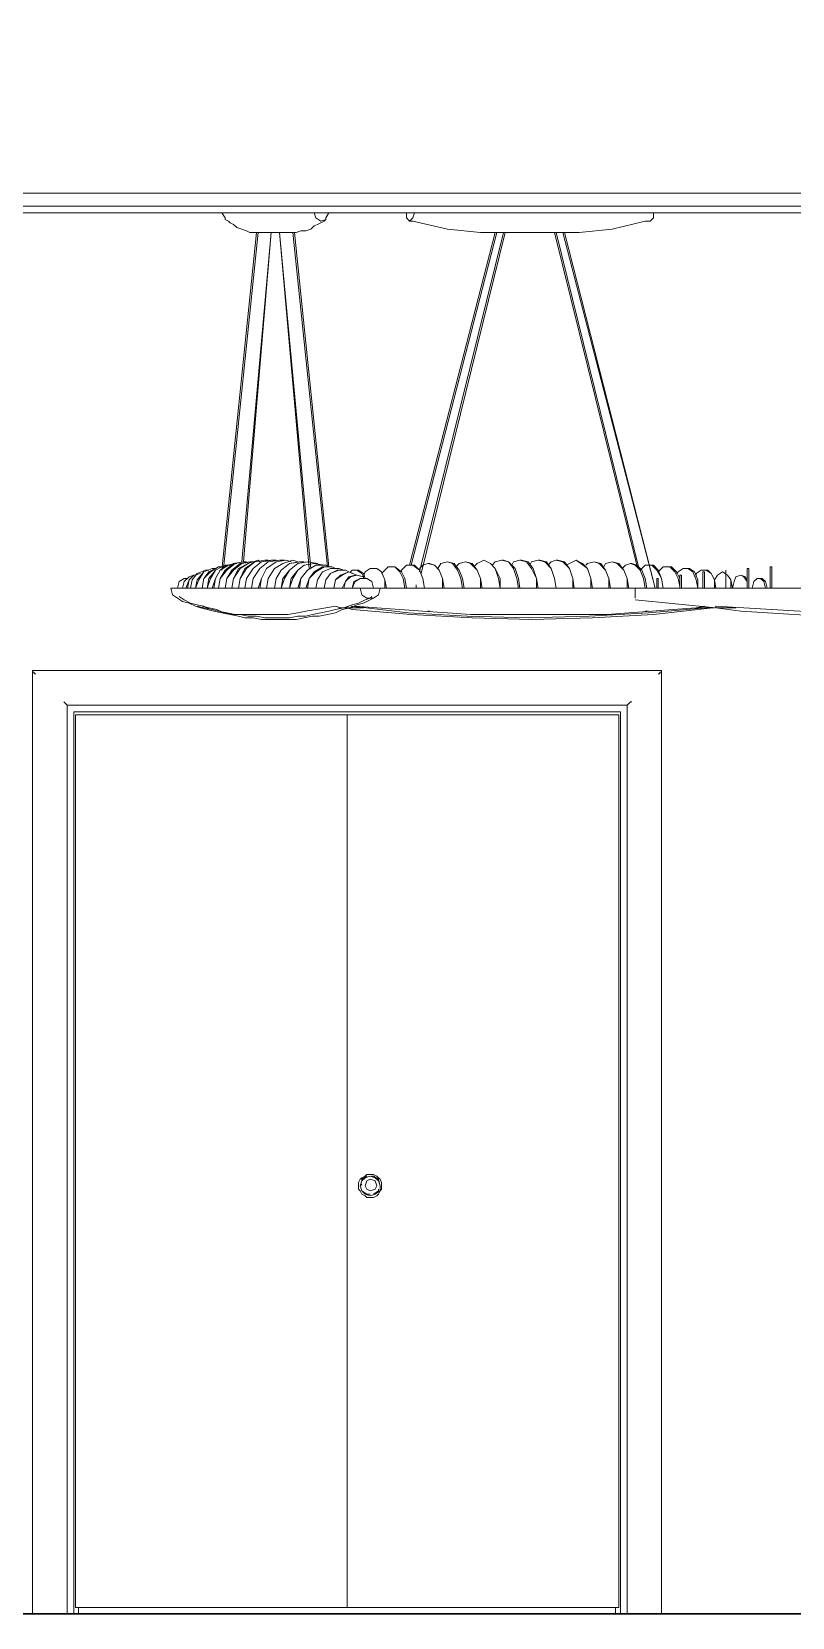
# Model space of a CAD drawing. Header units: millimetres. Extents: x -6983 to 114033, y -5968 to 36007.
# Drawn here: x 86640 to 88595, y 2094 to 6170 of the extents above; entities that cross this region are included whole.
import ezdxf

# ---------------------------------------------------------------- set-up
doc = ezdxf.new("R2010")
doc.units = ezdxf.units.MM
doc.layers.add('PDF _Геометрия', color=7, linetype='Continuous')

msp = doc.modelspace()

# ---------------------------------------------------------------- linework, layer by layer
at = {"layer": 'PDF _Геометрия', "lineweight": 18}
for points in [[(86079.3, 6170.3), (86079.3, 5755.4), (91878.9, 5755.4), (91878.9, 5704.6), (86079.3, 5704.6)], [(88297.5, 2102.1), (88788.6, 2102.1)]]:
    msp.add_lwpolyline(points, dxfattribs=at)
at = {"layer": 'PDF _Геометрия', "lineweight": 9}
for points in [[(91878.9, 5721.6), (86079.3, 5721.6)], [(86650.8, 4519.3), (86646.5, 4519.3), (86646.5, 4523.5), (86642.3, 4523.5), (86642.3, 4527.8)], [(86642.3, 4527.8), (86642.3, 4527.8)], [(86642.3, 4527.8), (86642.3, 4527.8)], [(88259.4, 4527.8), (88259.4, 4523.5), (88255.2, 4523.5), (88255.2, 4519.3), (88250.9, 4519.3)], [(88259.4, 4527.8), (88259.4, 4527.8)], [(88259.4, 4527.8), (88259.4, 4527.8)], [(86722.7, 4447.3), (86727, 4443.1), (86731.2, 4438.9), (86731.2, 2102.1), (86731.2, 4438.9), (88170.5, 4438.9), (88170.5, 2102.1), (88170.5, 4438.9), (86731.2, 4438.9)], [(86722.7, 4447.3), (86722.7, 4447.3)], [(88183.2, 4447.3), (88179, 4447.3), (88174.7, 4443.1), (88170.5, 4438.9)], [(86727, 4443.1), (86727, 4443.1)], [(86731.2, 4438.9), (86731.2, 4438.9)], [(86731.2, 4438.9), (86731.2, 4438.9)], [(86760.8, 2119), (86760.8, 2102.1), (86748.1, 2102.1), (86748.1, 4421.9), (88153.6, 4421.9), (86748.1, 4421.9), (86748.1, 2102.1), (86735.4, 2102.1)], [(88153.6, 2102.1), (88153.6, 4421.9), (88153.6, 2102.1), (88140.9, 2102.1), (88140.9, 2119)], [(88170.5, 4438.9), (88170.5, 4438.9)], [(88170.5, 4438.9), (88170.5, 4438.9)], [(88174.7, 4443.1), (88174.7, 4443.1)], [(87501.6, 3228.1), (87488.9, 3219.7), (87488.9, 3215.4)], [(87535.5, 3198.5), (87535.5, 3202.7), (87531.3, 3219.7), (87518.6, 3228.1), (87514.3, 3228.1)], [(87488.9, 3207), (87484.7, 3202.7), (87488.9, 3190), (87501.6, 3181.6), (87510.1, 3181.6)], [(87518.6, 3181.6), (87531.3, 3190), (87531.3, 3194.3)], [(86646.5, 2102.1), (86646.5, 2102.1)], [(86727, 2102.1), (86722.7, 2102.1), (86650.8, 2102.1)], [(88179, 2102.1), (88174.7, 2102.1)], [(88183.2, 2102.1), (88250.9, 2102.1)], [(88255.2, 2102.1), (88255.2, 2102.1)]]:
    msp.add_lwpolyline(points, dxfattribs=at)
at = {"layer": 'PDF _Геометрия', "color": 253, "lineweight": 9, "true_color": 0xababab}
for points in [[(87395.8, 5687.7), (87395.8, 5691.9), (87404.3, 5704.6), (87383.1, 5704.6), (87366.2, 5704.6), (87298.5, 5704.6), (87239.2, 5704.6), (87188.4, 5704.6), (87154.5, 5704.6), (87129.1, 5704.6), (87137.6, 5691.9), (87137.6, 5687.7), (87146.1, 5683.5), (87150.3, 5679.2), (87158.8, 5675), (87167.2, 5666.5), (87179.9, 5662.3), (87192.6, 5658.1), (87201.1, 5653.8), (87213.8, 5653.8), (87218, 5653.8), (87213.8, 5653.8)], [(87319.6, 5653.8), (87332.3, 5658.1), (87345, 5658.1), (87357.7, 5662.3), (87366.2, 5670.8), (87374.7, 5675), (87383.1, 5679.2), (87391.6, 5683.5), (87395.8, 5687.7), (87383.1, 5683.5), (87370.4, 5691.9), (87366.2, 5704.6)], [(88039.3, 4811.4), (88056.2, 4802.9), (88068.9, 4790.2), (88077.4, 4764.8), (88081.6, 4739.4), (88123.9, 4739.4), (88128.2, 4739.4), (88132.4, 4739.4), (88170.5, 4739.4), (88170.5, 4764.8), (88174.7, 4739.4), (88306, 4739.4), (88263.6, 4739.4), (88221.3, 4739.4), (88217.1, 4764.8), (88208.6, 4786), (88195.9, 4798.7), (87984.2, 5653.8), (87967.3, 5653.8), (87946.1, 5653.8), (87925, 5653.8), (87903.8, 5653.8), (87882.6, 5653.8), (87861.5, 5653.8), (87840.3, 5653.8), (87819.1, 5653.8), (87793.7, 5653.8), (87709.1, 5662.3), (87620.2, 5683.5), (87611.7, 5683.5), (87603.2, 5691.9), (87603.2, 5704.6), (87611.7, 5704.6), (87624.4, 5704.6), (87759.9, 5704.6), (87891.1, 5704.6), (88013.9, 5704.6), (88132.4, 5704.6), (88238.2, 5704.6), (88238.2, 5691.9), (88229.8, 5683.5), (88217.1, 5683.5), (88132.4, 5662.3), (88047.7, 5653.8), (88039.3, 5653.8), (88022.3, 5653.8), (88005.4, 5653.8)], [(87611.7, 5683.5), (87620.2, 5691.9), (87624.4, 5704.6)], [(87611.7, 5683.5), (87611.7, 5683.5)], [(88229.8, 5683.5), (88229.8, 5683.5)], [(87006.4, 4739.4), (87057.2, 4739.4), (87108, 4739.4), (87112.2, 4764.8), (87124.9, 4786), (87146.1, 4798.7), (87163, 4802.9), (87184.2, 4807.2), (87256.1, 5653.8), (87179.9, 4807.2)], [(87218, 5653.8), (87226.5, 5653.8), (87230.7, 5653.8), (87239.2, 5653.8), (87247.7, 5653.8), (87235, 5653.8), (87218, 5653.8), (87129.1, 4786)], [(87133.4, 4790.2), (87222.3, 5653.8)], [(87213.8, 5653.8), (87213.8, 5653.8)], [(87218, 5653.8), (87218, 5653.8)], [(87311.2, 5653.8), (87400.1, 4794.5), (87404.3, 4794.5), (87315.4, 5653.8), (87319.6, 5653.8), (87315.4, 5653.8), (87306.9, 5653.8), (87302.7, 5653.8), (87294.2, 5653.8), (87285.8, 5653.8), (87277.3, 5653.8), (87268.8, 5653.8), (87260.4, 5653.8), (87247.7, 5653.8), (87256.1, 5653.8), (87264.6, 5653.8), (87273.1, 5653.8), (87285.8, 5653.8), (87298.5, 5653.8), (87315.4, 5653.8)], [(87357.7, 4790.2), (87277.3, 5653.8), (87353.5, 4790.2)], [(87277.3, 5653.8), (87277.3, 5653.8)], [(87277.3, 5653.8), (87277.3, 5653.8)], [(87277.3, 5653.8), (87277.3, 5653.8)], [(87319.6, 5653.8), (87319.6, 5653.8)], [(87319.6, 5653.8), (87319.6, 5653.8)], [(87831.8, 5653.8), (87611.7, 4798.7), (87615.9, 4798.7), (87836.1, 5653.8), (87857.2, 5653.8)], [(87853, 5653.8), (87637.1, 4781.8)], [(87641.3, 4777.5), (87857.2, 5653.8), (87874.2, 5653.8), (87895.3, 5653.8), (87916.5, 5653.8), (87937.7, 5653.8), (87958.8, 5653.8), (87980, 5653.8), (88001.2, 5653.8), (88022.3, 5653.8), (88047.7, 5653.8)], [(87836.1, 5653.8), (87819.1, 5653.8), (87802.2, 5653.8), (87793.7, 5653.8)], [(87793.7, 5653.8), (87793.7, 5653.8)], [(87857.2, 5653.8), (87857.2, 5653.8)], [(87857.2, 5653.8), (87857.2, 5653.8)], [(87857.2, 5653.8), (87857.2, 5653.8)], [(87984.2, 5653.8), (88005.4, 5653.8), (88242.5, 4739.4), (88009.6, 5653.8)], [(88200.1, 4794.5), (87988.5, 5653.8)], [(88009.6, 5653.8), (88009.6, 5653.8)], [(88009.6, 5653.8), (88009.6, 5653.8)], [(88009.6, 5653.8), (88009.6, 5653.8)], [(88047.7, 5653.8), (88047.7, 5653.8)], [(87290, 4811.4), (87277.3, 4811.4), (87247.7, 4807.2), (87226.5, 4790.2), (87209.6, 4764.8), (87205.3, 4739.4), (87226.5, 4739.4), (87243.4, 4739.4), (87264.6, 4739.4), (87277.3, 4739.4), (87192.6, 4739.4), (87116.4, 4739.4), (87052.9, 4739.4), (86997.9, 4739.4), (87002.1, 4722.5), (87014.8, 4714), (87027.5, 4705.6), (87044.5, 4701.3), (87061.4, 4692.9), (87074.1, 4688.6), (87078.3, 4688.6), (87074.1, 4688.6), (87065.6, 4692.9), (87074.1, 4688.6), (87091, 4684.4), (87108, 4680.2), (87129.1, 4675.9), (87150.3, 4671.7), (87171.5, 4667.5), (87188.4, 4663.2), (87209.6, 4663.2), (87230.7, 4659), (87256.1, 4659), (87277.3, 4659), (87298.5, 4659), (87319.6, 4659), (87340.8, 4663.2), (87362, 4667.5), (87378.9, 4667.5), (87400.1, 4671.7), (87421.2, 4675.9), (87438.2, 4684.4), (87459.3, 4688.6), (87463.6, 4692.9), (87459.3, 4688.6)], [(87222.3, 4811.4), (87196.9, 4802.9), (87171.5, 4790.2), (87158.8, 4764.8), (87154.5, 4739.4), (87158.8, 4764.8), (87175.7, 4790.2), (87196.9, 4802.9), (87222.3, 4811.4), (87226.5, 4807.2)], [(87239.2, 4811.4), (87213.8, 4807.2), (87188.4, 4790.2), (87175.7, 4764.8), (87171.5, 4739.4), (87175.7, 4764.8), (87192.6, 4790.2), (87213.8, 4807.2), (87239.2, 4811.4), (87247.7, 4811.4)], [(87277.3, 4811.4), (87247.7, 4807.2), (87226.5, 4790.2), (87209.6, 4764.8), (87205.3, 4739.4), (87226.5, 4739.4), (87230.7, 4764.8), (87243.4, 4790.2), (87268.8, 4807.2), (87294.2, 4811.4), (87306.9, 4807.2)], [(87222.3, 4811.4), (87222.3, 4811.4)], [(87294.2, 4811.4), (87268.8, 4807.2), (87243.4, 4790.2), (87230.7, 4764.8), (87222.3, 4739.4)], [(87239.2, 4811.4), (87239.2, 4811.4)], [(87311.2, 4811.4), (87285.8, 4802.9), (87264.6, 4790.2), (87247.7, 4764.8), (87243.4, 4739.4), (87247.7, 4764.8), (87264.6, 4790.2), (87285.8, 4802.9), (87311.2, 4811.4), (87323.9, 4807.2)], [(87260.4, 4811.4), (87268.8, 4811.4)], [(87277.3, 4811.4), (87277.3, 4811.4)], [(87294.2, 4811.4), (87294.2, 4811.4)], [(87311.2, 4811.4), (87311.2, 4811.4)], [(87776.8, 4794.5), (87785.3, 4802.9), (87802.2, 4811.4), (87819.1, 4802.9), (87831.8, 4790.2), (87840.3, 4764.8), (87844.5, 4739.4), (87844.5, 4764.8), (87831.8, 4790.2), (87819.1, 4802.9), (87802.2, 4811.4)], [(87967.3, 4798.7), (87975.8, 4807.2), (87988.5, 4811.4), (87992.7, 4811.4), (88009.6, 4807.2), (88022.3, 4790.2), (88030.8, 4764.8), (88035, 4739.4), (88030.8, 4739.4), (87988.5, 4739.4), (87941.9, 4739.4), (87937.7, 4739.4), (87895.3, 4739.4), (87891.1, 4739.4), (87848.8, 4739.4), (87844.5, 4739.4), (87802.2, 4739.4), (87798, 4739.4), (87793.7, 4739.4)], [(87802.2, 4811.4), (87802.2, 4811.4)], [(87895.3, 4739.4), (87891.1, 4764.8), (87882.6, 4790.2), (87865.7, 4807.2), (87853, 4811.4), (87848.8, 4811.4), (87831.8, 4807.2), (87823.4, 4798.7)], [(87848.8, 4811.4), (87865.7, 4807.2), (87878.4, 4790.2), (87886.9, 4764.8), (87891.1, 4739.4), (87963.1, 4739.4), (88035, 4739.4), (88077.4, 4739.4), (88077.4, 4764.8), (88068.9, 4790.2), (88052, 4802.9), (88039.3, 4811.4), (88022.3, 4802.9), (88013.9, 4798.7)], [(87941.9, 4739.4), (87937.7, 4764.8), (87929.2, 4790.2), (87916.5, 4807.2), (87899.6, 4811.4), (87895.3, 4811.4), (87878.4, 4807.2), (87874.2, 4798.7)], [(87895.3, 4811.4), (87912.3, 4807.2), (87925, 4790.2), (87937.7, 4764.8), (87937.7, 4739.4)], [(87941.9, 4811.4), (87958.8, 4807.2), (87975.8, 4790.2), (87963.1, 4807.2), (87946.1, 4811.4), (87941.9, 4811.4), (87925, 4807.2), (87920.7, 4798.7)], [(87988.5, 4811.4), (88005.4, 4807.2), (88022.3, 4790.2), (88030.8, 4764.8), (88030.8, 4739.4)], [(88039.3, 4811.4), (88039.3, 4811.4)], [(87040.2, 4739.4), (87044.5, 4760.6), (87036, 4739.4), (87027.5, 4739.4), (87031.8, 4756.4), (87044.5, 4769.1), (87057.2, 4773.3), (87044.5, 4769.1), (87031.8, 4756.4), (87027.5, 4739.4)], [(87133.4, 4794.5), (87129.1, 4794.5), (87112.2, 4786), (87099.5, 4764.8), (87091, 4739.4), (87095.3, 4739.4)], [(87129.1, 4794.5), (87120.7, 4794.5), (87129.1, 4794.5), (87112.2, 4786), (87095.3, 4764.8), (87091, 4739.4)], [(87167.2, 4802.9), (87141.8, 4798.7), (87124.9, 4786), (87112.2, 4764.8), (87103.7, 4739.4)], [(87112.2, 4790.2), (87112.2, 4790.2)], [(87192.6, 4807.2), (87184.2, 4807.2), (87158.8, 4802.9), (87137.6, 4786), (87124.9, 4764.8), (87120.7, 4739.4), (87124.9, 4764.8), (87141.8, 4786), (87163, 4802.9)], [(87184.2, 4807.2), (87184.2, 4807.2)], [(87205.3, 4807.2), (87209.6, 4807.2)], [(87349.3, 4807.2), (87323.9, 4802.9), (87302.7, 4786), (87285.8, 4764.8), (87281.5, 4739.4), (87290, 4764.8), (87302.7, 4786), (87323.9, 4802.9), (87349.3, 4807.2), (87374.7, 4802.9)], [(87366.2, 4802.9), (87340.8, 4798.7), (87323.9, 4786), (87306.9, 4764.8), (87302.7, 4739.4), (87311.2, 4764.8), (87323.9, 4786), (87340.8, 4798.7), (87366.2, 4802.9), (87391.6, 4798.7)], [(87395.8, 4798.7), (87383.1, 4798.7), (87370.4, 4798.7), (87349.3, 4786), (87332.3, 4764.8), (87323.9, 4739.4)], [(87328.1, 4739.4), (87336.6, 4739.4), (87328.1, 4739.4), (87332.3, 4764.8), (87349.3, 4786), (87370.4, 4798.7), (87383.1, 4798.7), (87395.8, 4798.7), (87404.3, 4794.5)], [(87332.3, 4807.2), (87340.8, 4807.2)], [(87412.8, 4794.5), (87400.1, 4794.5), (87387.4, 4794.5), (87366.2, 4781.8), (87353.5, 4764.8), (87345, 4739.4)], [(87349.3, 4807.2), (87349.3, 4807.2)], [(87349.3, 4739.4), (87353.5, 4764.8), (87370.4, 4781.8), (87391.6, 4794.5), (87404.3, 4794.5), (87412.8, 4794.5), (87421.2, 4790.2)], [(87366.2, 4802.9), (87366.2, 4802.9)], [(87442.4, 4786), (87429.7, 4790.2), (87421.2, 4790.2), (87408.5, 4790.2), (87387.4, 4781.8), (87374.7, 4760.6), (87370.4, 4739.4), (87391.6, 4739.4), (87417, 4739.4), (87442.4, 4739.4), (87463.6, 4739.4), (87472, 4756.4), (87484.7, 4764.8), (87493.2, 4764.8), (87501.6, 4764.8), (87493.2, 4764.8), (87484.7, 4764.8), (87467.8, 4756.4), (87463.6, 4739.4), (87493.2, 4739.4), (87518.6, 4739.4), (87514.3, 4756.4), (87501.6, 4764.8)], [(87429.7, 4790.2), (87421.2, 4790.2), (87408.5, 4790.2), (87387.4, 4781.8), (87374.7, 4760.6), (87370.4, 4739.4), (87378.9, 4739.4), (87391.6, 4739.4), (87417, 4739.4), (87421.2, 4760.6), (87438.2, 4773.3), (87455.1, 4781.8)], [(87383.1, 4798.7), (87383.1, 4798.7)], [(87446.6, 4786), (87438.2, 4786), (87425.5, 4786), (87408.5, 4777.5), (87395.8, 4760.6), (87391.6, 4739.4), (87395.8, 4760.6), (87408.5, 4777.5), (87429.7, 4786), (87438.2, 4786), (87446.6, 4786), (87463.6, 4777.5)], [(87421.2, 4790.2), (87421.2, 4790.2)], [(87438.2, 4786), (87438.2, 4786)], [(87493.2, 4764.8), (87493.2, 4769.1), (87476.2, 4773.3), (87472, 4773.3), (87455.1, 4769.1), (87446.6, 4756.4), (87438.2, 4739.4)], [(87565.1, 4794.5), (87573.6, 4794.5), (87586.3, 4781.8), (87594.8, 4764.8), (87599, 4739.4), (87565.1, 4739.4), (87552.4, 4739.4), (87548.2, 4739.4), (87535.5, 4739.4), (87510.1, 4739.4), (87484.7, 4739.4), (87442.4, 4739.4)], [(87455.1, 4781.8), (87455.1, 4781.8)], [(87552.4, 4739.4), (87548.2, 4760.6), (87539.7, 4781.8), (87527, 4790.2), (87522.8, 4790.2), (87518.6, 4790.2), (87510.1, 4790.2), (87497.4, 4781.8), (87493.2, 4769.1), (87488.9, 4777.5), (87476.2, 4786), (87472, 4786), (87463.6, 4786), (87459.3, 4781.8)], [(87497.4, 4764.8), (87493.2, 4777.5), (87480.5, 4786), (87472, 4786), (87467.8, 4786)], [(87472, 4786), (87472, 4786)], [(87522.8, 4790.2), (87514.3, 4790.2)], [(87518.6, 4739.4), (87527, 4739.4), (87751.4, 4739.4), (87747.2, 4764.8), (87738.7, 4786), (87726, 4802.9), (87709.1, 4807.2)], [(87518.6, 4790.2), (87527, 4790.2), (87539.7, 4781.8), (87548.2, 4760.6), (87548.2, 4739.4)], [(87603.2, 4739.4), (87599, 4764.8), (87590.5, 4781.8), (87573.6, 4794.5), (87569.4, 4794.5), (87565.1, 4794.5), (87556.7, 4794.5), (87544, 4781.8), (87539.7, 4777.5)], [(87569.4, 4794.5), (87560.9, 4794.5)], [(87590.5, 4781.8), (87590.5, 4786), (87603.2, 4798.7), (87611.7, 4798.7), (87620.2, 4798.7), (87637.1, 4786), (87645.6, 4764.8), (87649.8, 4739.4), (87645.6, 4764.8), (87637.1, 4786), (87624.4, 4798.7), (87615.9, 4798.7), (87607.5, 4798.7)], [(87658.3, 4802.9), (87675.2, 4798.7), (87662.5, 4802.9), (87658.3, 4802.9), (87645.6, 4798.7), (87637.1, 4790.2)], [(87683.7, 4790.2), (87692.1, 4802.9), (87709.1, 4807.2), (87721.8, 4802.9), (87734.5, 4786), (87742.9, 4764.8), (87747.2, 4739.4), (87709.1, 4739.4), (87700.6, 4739.4), (87696.4, 4739.4), (87747.2, 4739.4)], [(87709.1, 4807.2), (87709.1, 4807.2)], [(87730.2, 4794.5), (87738.7, 4802.9), (87755.6, 4807.2), (87768.3, 4802.9), (87785.3, 4786), (87793.7, 4764.8), (87785.3, 4786), (87772.6, 4802.9), (87755.6, 4807.2)], [(88483.8, 4790.2), (88483.8, 4781.8), (88483.8, 4760.6), (88483.8, 4739.4), (88479.5, 4739.4), (88479.5, 4760.6), (88479.5, 4781.8), (88479.5, 4760.6), (88479.5, 4739.4), (88462.6, 4739.4), (88424.5, 4739.4), (88365.2, 4739.4), (88306, 4739.4), (88204.4, 4739.4), (88306, 4739.4), (88272.1, 4739.4), (88263.6, 4739.4), (88225.5, 4739.4), (88221.3, 4739.4), (88217.1, 4739.4), (88174.7, 4739.4), (87967.3, 4739.4), (87751.4, 4739.4), (87844.5, 4739.4)], [(87755.6, 4807.2), (87755.6, 4807.2)], [(87755.6, 4807.2), (87755.6, 4807.2)], [(88179, 4802.9), (88191.7, 4798.7), (88204.4, 4786), (88212.8, 4764.8), (88217.1, 4739.4), (88179, 4739.4), (88174.7, 4739.4), (88170.5, 4739.4), (88128.2, 4739.4), (88123.9, 4764.8), (88123.9, 4739.4), (88085.8, 4739.4), (88081.6, 4739.4), (88077.4, 4739.4), (88039.3, 4739.4)], [(88064.7, 4798.7), (88068.9, 4802.9), (88085.8, 4807.2), (88098.5, 4802.9), (88115.5, 4786), (88123.9, 4764.8), (88115.5, 4786), (88102.8, 4802.9), (88085.8, 4807.2)], [(88085.8, 4807.2), (88085.8, 4807.2)], [(88111.2, 4794.5), (88115.5, 4802.9), (88132.4, 4807.2), (88145.1, 4802.9), (88162, 4786), (88170.5, 4764.8), (88162, 4786), (88149.3, 4802.9), (88132.4, 4807.2)], [(88132.4, 4807.2), (88132.4, 4807.2)], [(88195.9, 4798.7), (88183.2, 4802.9), (88179, 4802.9), (88166.3, 4798.7), (88157.8, 4790.2)], [(88310.2, 4773.3), (88310.2, 4769.1), (88310.2, 4756.4), (88310.2, 4739.4), (88306, 4739.4), (88306, 4756.4), (88306, 4769.1), (88306, 4756.4), (88306, 4739.4), (88191.7, 4739.4), (88191.7, 4722.5), (88191.7, 4714), (88191.7, 4722.5), (88191.7, 4739.4), (88454.1, 4739.4), (88716.6, 4739.4)], [(88225.5, 4798.7), (88234, 4798.7), (88246.7, 4786), (88259.4, 4764.8), (88250.9, 4786), (88238.2, 4798.7), (88229.8, 4798.7), (88225.5, 4798.7), (88217.1, 4798.7), (88204.4, 4786)], [(88229.8, 4798.7), (88221.3, 4798.7)], [(88306, 4764.8), (88297.5, 4781.8), (88284.8, 4794.5), (88276.3, 4794.5), (88272.1, 4794.5), (88263.6, 4794.5), (88250.9, 4781.8)], [(88276.3, 4794.5), (88267.9, 4794.5)], [(88272.1, 4794.5), (88280.6, 4794.5), (88293.3, 4781.8), (88301.7, 4764.8), (88306, 4743.7)], [(88297.5, 4777.5), (88301.7, 4781.8), (88314.4, 4790.2)], [(88318.7, 4790.2), (88327.1, 4790.2), (88339.8, 4781.8), (88348.3, 4760.6), (88352.5, 4739.4), (88318.7, 4739.4), (88310.2, 4739.4), (88365.2, 4739.4), (88310.2, 4739.4), (88310.2, 4756.4), (88310.2, 4769.1), (88310.2, 4773.3), (88306, 4773.3), (88306, 4769.1), (88306, 4773.3)], [(88369.5, 4781.8), (88369.5, 4773.3), (88369.5, 4760.6), (88369.5, 4739.4), (88365.2, 4739.4), (88352.5, 4739.4), (88352.5, 4760.6), (88344.1, 4781.8), (88331.4, 4790.2), (88322.9, 4790.2), (88318.7, 4790.2), (88314.4, 4790.2), (88322.9, 4790.2)], [(88348.3, 4769.1), (88348.3, 4777.5), (88361, 4786), (88369.5, 4786), (88373.7, 4786), (88386.4, 4777.5), (88394.9, 4760.6), (88394.9, 4739.4), (88369.5, 4739.4), (88377.9, 4739.4), (88424.5, 4739.4), (88454.1, 4739.4), (88479.5, 4739.4)], [(88365.2, 4786), (88369.5, 4786), (88377.9, 4786), (88386.4, 4777.5), (88394.9, 4760.6), (88399.1, 4739.4), (88394.9, 4739.4), (88369.5, 4739.4), (88424.5, 4739.4), (88369.5, 4739.4), (88369.5, 4760.6), (88369.5, 4773.3), (88369.5, 4781.8), (88365.2, 4781.8), (88365.2, 4773.3), (88365.2, 4781.8)], [(88369.5, 4786), (88369.5, 4786)], [(88394.9, 4756.4), (88394.9, 4760.6), (88403.3, 4773.3), (88416, 4781.8), (88424.5, 4777.5)], [(88416, 4781.8), (88428.7, 4773.3), (88437.2, 4760.6), (88437.2, 4739.4), (88424.5, 4739.4), (88437.2, 4739.4), (88441.4, 4739.4), (88462.6, 4739.4), (88424.5, 4739.4), (88399.1, 4739.4)], [(88416, 4781.8), (88416, 4781.8)], [(88424.5, 4786), (88424.5, 4786)], [(88424.5, 4786), (88424.5, 4786)], [(88424.5, 4786), (88424.5, 4786)], [(88424.5, 4777.5), (88424.5, 4786)], [(88424.5, 4786), (88424.5, 4786)], [(88424.5, 4786), (88424.5, 4786)], [(88424.5, 4786), (88424.5, 4777.5)], [(88424.5, 4760.6), (88424.5, 4777.5)], [(88424.5, 4777.5), (88424.5, 4760.6)], [(88479.5, 4747.9), (88479.5, 4756.4), (88471.1, 4769.1), (88462.6, 4773.3), (88449.9, 4769.1), (88445.7, 4756.4), (88441.4, 4739.4), (88437.2, 4760.6), (88428.7, 4773.3)], [(88462.6, 4773.3), (88462.6, 4773.3)], [(88479.5, 4756.4), (88475.3, 4769.1), (88462.6, 4773.3)], [(88526.1, 4739.4), (88534.6, 4739.4), (88538.8, 4739.4), (88483.8, 4739.4), (88538.8, 4739.4), (88483.8, 4739.4), (88483.8, 4760.6), (88483.8, 4781.8), (88483.8, 4790.2), (88479.5, 4790.2), (88479.5, 4781.8), (88479.5, 4790.2)], [(88479.5, 4790.2), (88479.5, 4790.2)], [(88479.5, 4790.2), (88479.5, 4790.2)], [(88543, 4794.5), (88543, 4781.8), (88543, 4764.8), (88543, 4739.4), (88538.8, 4739.4), (88538.8, 4764.8), (88538.8, 4781.8), (88538.8, 4764.8), (88538.8, 4739.4), (88483.8, 4739.4), (88538.8, 4739.4)], [(88483.8, 4790.2), (88483.8, 4790.2)], [(88483.8, 4790.2), (88483.8, 4790.2)], [(88598.1, 4739.4), (88543, 4739.4), (88598.1, 4739.4), (88543, 4739.4), (88543, 4764.8), (88543, 4781.8), (88543, 4794.5), (88538.8, 4794.5), (88538.8, 4781.8), (88538.8, 4794.5)], [(88538.8, 4794.5), (88538.8, 4794.5)], [(88538.8, 4794.5), (88538.8, 4794.5)], [(88543, 4794.5), (88543, 4794.5)], [(88543, 4794.5), (88543, 4794.5)], [(87196.9, 4739.4), (87154.5, 4739.4)], [(87281.5, 4739.4), (87243.4, 4739.4), (87226.5, 4739.4)], [(87446.6, 4688.6), (87459.3, 4688.6), (87476.2, 4697.1), (87493.2, 4701.3), (87510.1, 4709.8), (87518.6, 4714), (87501.6, 4714), (87488.9, 4722.5), (87484.7, 4739.4), (87374.7, 4739.4), (87277.3, 4739.4)], [(87493.2, 4764.8), (87493.2, 4764.8)], [(87518.6, 4714), (87531.3, 4722.5), (87535.5, 4739.4), (87522.8, 4739.4)], [(87700.6, 4739.4), (87696.4, 4764.8), (87696.4, 4739.4), (87658.3, 4739.4), (87649.8, 4739.4), (87611.7, 4739.4), (87603.2, 4739.4), (87599, 4739.4), (87548.2, 4739.4), (87531.3, 4739.4)], [(87696.4, 4739.4), (87649.8, 4739.4), (87599, 4739.4)], [(87628.6, 4747.9), (87628.6, 4739.4)], [(87632.9, 4739.4), (87632.9, 4739.4)], [(87649.8, 4739.4), (87649.8, 4739.4)], [(87798, 4739.4), (87793.7, 4764.8), (87793.7, 4739.4), (87755.6, 4739.4), (87751.4, 4739.4), (87747.2, 4739.4), (87751.4, 4739.4)], [(87844.5, 4739.4), (87844.5, 4739.4)], [(87891.1, 4739.4), (87848.8, 4739.4)], [(87988.5, 4739.4), (87988.5, 4739.4)], [(88246.7, 4764.8), (88246.7, 4756.4), (88246.7, 4739.4), (88246.7, 4756.4), (88246.7, 4764.8), (88250.9, 4764.8), (88250.9, 4756.4), (88250.9, 4739.4), (88246.7, 4739.4), (88250.9, 4739.4), (88250.9, 4756.4), (88250.9, 4764.8)], [(88246.7, 4764.8), (88246.7, 4764.8)], [(88246.7, 4764.8), (88246.7, 4764.8)], [(88250.9, 4764.8), (88250.9, 4764.8)], [(88250.9, 4764.8), (88250.9, 4764.8)], [(88263.6, 4739.4), (88263.6, 4739.4)], [(88306, 4752.1), (88306, 4756.4)], [(88352.5, 4739.4), (88352.5, 4739.4)], [(88411.8, 4739.4), (88399.1, 4739.4), (88416, 4739.4), (88424.5, 4739.4), (88479.5, 4739.4), (88441.4, 4739.4)], [(88424.5, 4739.4), (88424.5, 4760.6)], [(88424.5, 4760.6), (88424.5, 4739.4)], [(88424.5, 4739.4), (88424.5, 4739.4)], [(88483.8, 4739.4), (88492.2, 4739.4), (88483.8, 4739.4), (88483.8, 4743.7)], [(88509.2, 4764.8), (88513.4, 4764.8), (88509.2, 4764.8), (88504.9, 4764.8), (88496.5, 4756.4), (88492.2, 4739.4), (88509.2, 4739.4), (88526.1, 4739.4), (88530.3, 4739.4), (88526.1, 4756.4), (88517.6, 4764.8), (88513.4, 4764.8), (88504.9, 4764.8)], [(88513.4, 4764.8), (88521.9, 4756.4), (88526.1, 4739.4), (88534.6, 4739.4)], [(88572.7, 4739.4), (88543, 4739.4), (88547.3, 4739.4), (88560, 4739.4), (88543, 4739.4)], [(87014.8, 4714), (87014.8, 4714)], [(87019.1, 4718.3), (87031.8, 4709.8), (87048.7, 4701.3), (87065.6, 4697.1), (87082.6, 4692.9), (87091, 4688.6)], [(87065.6, 4692.9), (87082.6, 4688.6), (87103.7, 4684.4), (87120.7, 4680.2), (87141.8, 4675.9), (87163, 4671.7), (87184.2, 4671.7), (87205.3, 4671.7), (87230.7, 4671.7), (87251.9, 4671.7), (87273.1, 4671.7), (87298.5, 4671.7), (87323.9, 4675.9), (87345, 4680.2), (87370.4, 4684.4), (87395.8, 4688.6), (87421.2, 4692.9), (87433.9, 4688.6), (87438.2, 4688.6)], [(87074.1, 4688.6), (87074.1, 4688.6)], [(87078.3, 4692.9), (87095.3, 4688.6), (87116.4, 4684.4), (87133.4, 4675.9), (87154.5, 4671.7), (87175.7, 4671.7), (87196.9, 4667.5), (87218, 4667.5), (87239.2, 4663.2), (87260.4, 4663.2), (87281.5, 4663.2), (87302.7, 4663.2), (87323.9, 4667.5), (87345, 4667.5), (87362, 4671.7), (87383.1, 4675.9), (87404.3, 4680.2), (87421.2, 4684.4), (87442.4, 4688.6), (87455.1, 4692.9)], [(87086.8, 4688.6), (87095.3, 4688.6)], [(87429.7, 4688.6), (87446.6, 4688.6), (87442.4, 4688.6), (87463.6, 4697.1), (87480.5, 4701.3), (87497.4, 4709.8), (87510.1, 4714), (87514.3, 4718.3)], [(87438.2, 4688.6), (87438.2, 4688.6)], [(87472, 4692.9), (87527, 4688.6), (87586.3, 4684.4), (87645.6, 4680.2), (87709.1, 4675.9), (87768.3, 4671.7), (87827.6, 4671.7), (87886.9, 4671.7), (87941.9, 4671.7), (88001.2, 4671.7), (88060.4, 4671.7), (88119.7, 4671.7), (88174.7, 4675.9), (88234, 4680.2), (88289, 4684.4), (88348.3, 4688.6), (88390.6, 4688.6), (88394.9, 4688.6), (88390.6, 4688.6), (88238.2, 4671.7), (88081.6, 4663.2), (87925, 4659), (87772.6, 4663.2), (87615.9, 4671.7), (87463.6, 4684.4), (87450.9, 4688.6), (87493.2, 4688.6)], [(87455.1, 4688.6), (87455.1, 4688.6)], [(87459.3, 4688.6), (87459.3, 4688.6)], [(87459.3, 4688.6), (87459.3, 4688.6)], [(88352.5, 4688.6), (88373.7, 4688.6), (88225.5, 4675.9), (88073.1, 4667.5), (87916.5, 4663.2), (87759.9, 4667.5), (87607.5, 4675.9), (87463.6, 4692.9), (87488.9, 4688.6)], [(87518.6, 4714), (87518.6, 4714)], [(89766.5, 4709.8), (89559, 4688.6), (89283.9, 4667.5), (89008.7, 4659), (88737.8, 4663.2), (88462.6, 4680.2), (88399.1, 4688.6), (88191.7, 4709.8)], [(88348.3, 4688.6), (88369.5, 4692.9)], [(88390.6, 4688.6), (88390.6, 4688.6)], [(89508.2, 4688.6), (89559, 4688.6), (89559, 4692.9), (89487.1, 4688.6), (89415.1, 4684.4), (89338.9, 4680.2), (89266.9, 4675.9), (89195, 4671.7), (89123, 4671.7), (89051, 4671.7), (88979.1, 4671.7), (88907.1, 4671.7), (88835.1, 4671.7), (88763.2, 4671.7), (88687, 4675.9), (88615, 4680.2), (88543, 4684.4), (88471.1, 4688.6), (88399.1, 4692.9), (88399.1, 4688.6), (88449.9, 4688.6)], [(87658.3, 4680.2), (87658.3, 4680.2)], [(87658.3, 4680.2), (87662.5, 4680.2)], [(87844.5, 4671.7), (87848.8, 4671.7), (87853, 4671.7)], [(88030.8, 4671.7), (88039.3, 4671.7), (88043.5, 4671.7)], [(88217.1, 4680.2), (88221.3, 4680.2), (88225.5, 4680.2)]]:
    msp.add_lwpolyline(points, dxfattribs=at)
for points in [[(87209.6, 4790.2), (87230.7, 4807.2), (87260.4, 4811.4), (87256.1, 4811.4), (87230.7, 4807.2)], [(87044.5, 4760.6), (87057.2, 4773.3), (87074.1, 4777.5), (87057.2, 4773.3)], [(87048.7, 4739.4), (87052.9, 4760.6), (87065.6, 4777.5), (87086.8, 4786), (87095.3, 4786), (87086.8, 4786), (87065.6, 4777.5), (87052.9, 4760.6)], [(87061.4, 4739.4), (87069.9, 4760.6), (87082.6, 4781.8), (87103.7, 4790.2), (87112.2, 4790.2), (87103.7, 4790.2), (87082.6, 4781.8), (87065.6, 4760.6)], [(87078.3, 4739.4), (87082.6, 4764.8), (87099.5, 4781.8), (87120.7, 4794.5), (87095.3, 4781.8), (87082.6, 4764.8)], [(87129.1, 4794.5), (87137.6, 4798.7), (87150.3, 4798.7), (87137.6, 4798.7)], [(87158.8, 4786), (87179.9, 4802.9), (87205.3, 4807.2), (87201.1, 4807.2), (87175.7, 4802.9), (87154.5, 4786), (87141.8, 4764.8), (87137.6, 4739.4), (87141.8, 4764.8)], [(87188.4, 4739.4), (87192.6, 4764.8), (87209.6, 4790.2), (87192.6, 4764.8)], [(87264.6, 4739.4), (87268.8, 4764.8), (87281.5, 4786), (87268.8, 4764.8)], [(87281.5, 4786), (87302.7, 4802.9), (87332.3, 4807.2), (87328.1, 4807.2), (87302.7, 4802.9)], [(87417, 4739.4), (87421.2, 4760.6), (87433.9, 4773.3), (87455.1, 4781.8), (87476.2, 4773.3), (87459.3, 4769.1), (87446.6, 4756.4), (87442.4, 4739.4)], [(87675.2, 4798.7), (87687.9, 4786), (87696.4, 4764.8), (87687.9, 4786)], [(87975.8, 4790.2), (87984.2, 4764.8), (87988.5, 4739.4), (87984.2, 4764.8)], [(88365.2, 4739.4), (88365.2, 4760.6), (88365.2, 4773.3), (88365.2, 4760.6)], [(88424.5, 4739.4), (88424.5, 4760.6), (88424.5, 4777.5), (88424.5, 4786), (88424.5, 4777.5), (88424.5, 4760.6)], [(87014.8, 4739.4), (87019.1, 4756.4), (87031.8, 4764.8), (87040.2, 4764.8), (87031.8, 4764.8), (87019.1, 4756.4)], [(88259.4, 4764.8), (88263.6, 4739.4)], [(88310.2, 4739.4), (88365.2, 4739.4), (88352.5, 4739.4)], [(88462.6, 4739.4), (88479.5, 4739.4)], [(87450.9, 4688.6), (87459.3, 4688.6), (87455.1, 4688.6)]]:
    msp.add_lwpolyline(points, close=True, dxfattribs=at)
at = {"layer": 'PDF _Геометрия', "lineweight": 9}
for points in [[(88259.4, 2102.1), (88259.4, 4527.8), (86642.3, 4527.8), (86642.3, 2102.1), (86642.3, 4527.8), (88259.4, 4527.8)], [(86752.4, 4413.5), (87450.9, 4413.5), (87450.9, 2119), (86752.4, 2119)], [(87450.9, 4413.5), (88149.3, 4413.5), (88149.3, 2119), (87450.9, 2119)], [(87480.5, 3202.7), (87480.5, 3194.3), (87484.7, 3190), (87488.9, 3181.6), (87497.4, 3177.3), (87501.6, 3173.1), (87510.1, 3173.1), (87518.6, 3173.1), (87527, 3177.3), (87531.3, 3181.6), (87535.5, 3190), (87539.7, 3194.3), (87539.7, 3202.7), (87539.7, 3211.2), (87535.5, 3219.7), (87531.3, 3223.9), (87527, 3228.1), (87518.6, 3232.4), (87510.1, 3232.4), (87501.6, 3232.4), (87497.4, 3228.1), (87488.9, 3223.9), (87484.7, 3219.7), (87480.5, 3211.2)], [(87535.5, 3202.7), (87531.3, 3215.4), (87522.8, 3223.9), (87510.1, 3228.1), (87497.4, 3223.9), (87488.9, 3215.4), (87484.7, 3202.7), (87488.9, 3190), (87497.4, 3181.6), (87510.1, 3177.3), (87522.8, 3181.6), (87535.5, 3190)], [(87527, 3202.7), (87522.8, 3215.4), (87510.1, 3219.7), (87501.6, 3215.4), (87497.4, 3202.7), (87501.6, 3194.3), (87510.1, 3190), (87522.8, 3194.3)]]:
    msp.add_lwpolyline(points, close=True, dxfattribs=at)
at = {"layer": 'PDF _Геометрия', "lineweight": 30}
msp.add_lwpolyline([(91878.9, 2102.1), (86079.3, 2102.1), (86079.3, 2034.3)], dxfattribs=at)

doc.saveas('drawing.dxf')
